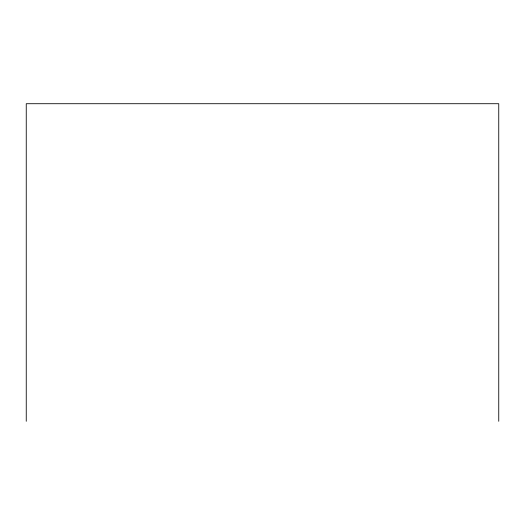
<?xml version="1.0" encoding="UTF-8"?>
<svg xmlns="http://www.w3.org/2000/svg" width="525" height="525" viewBox="0 0 525 525"><rect width="100%" height="100%" fill="white"/><g stroke="black" fill="none" stroke-linecap="round" stroke-linejoin="round"><path stroke-width="0.79" d="M498.75 421.286L498.75 103.714L26.25 103.714L26.25 421.286"/></g></svg>
